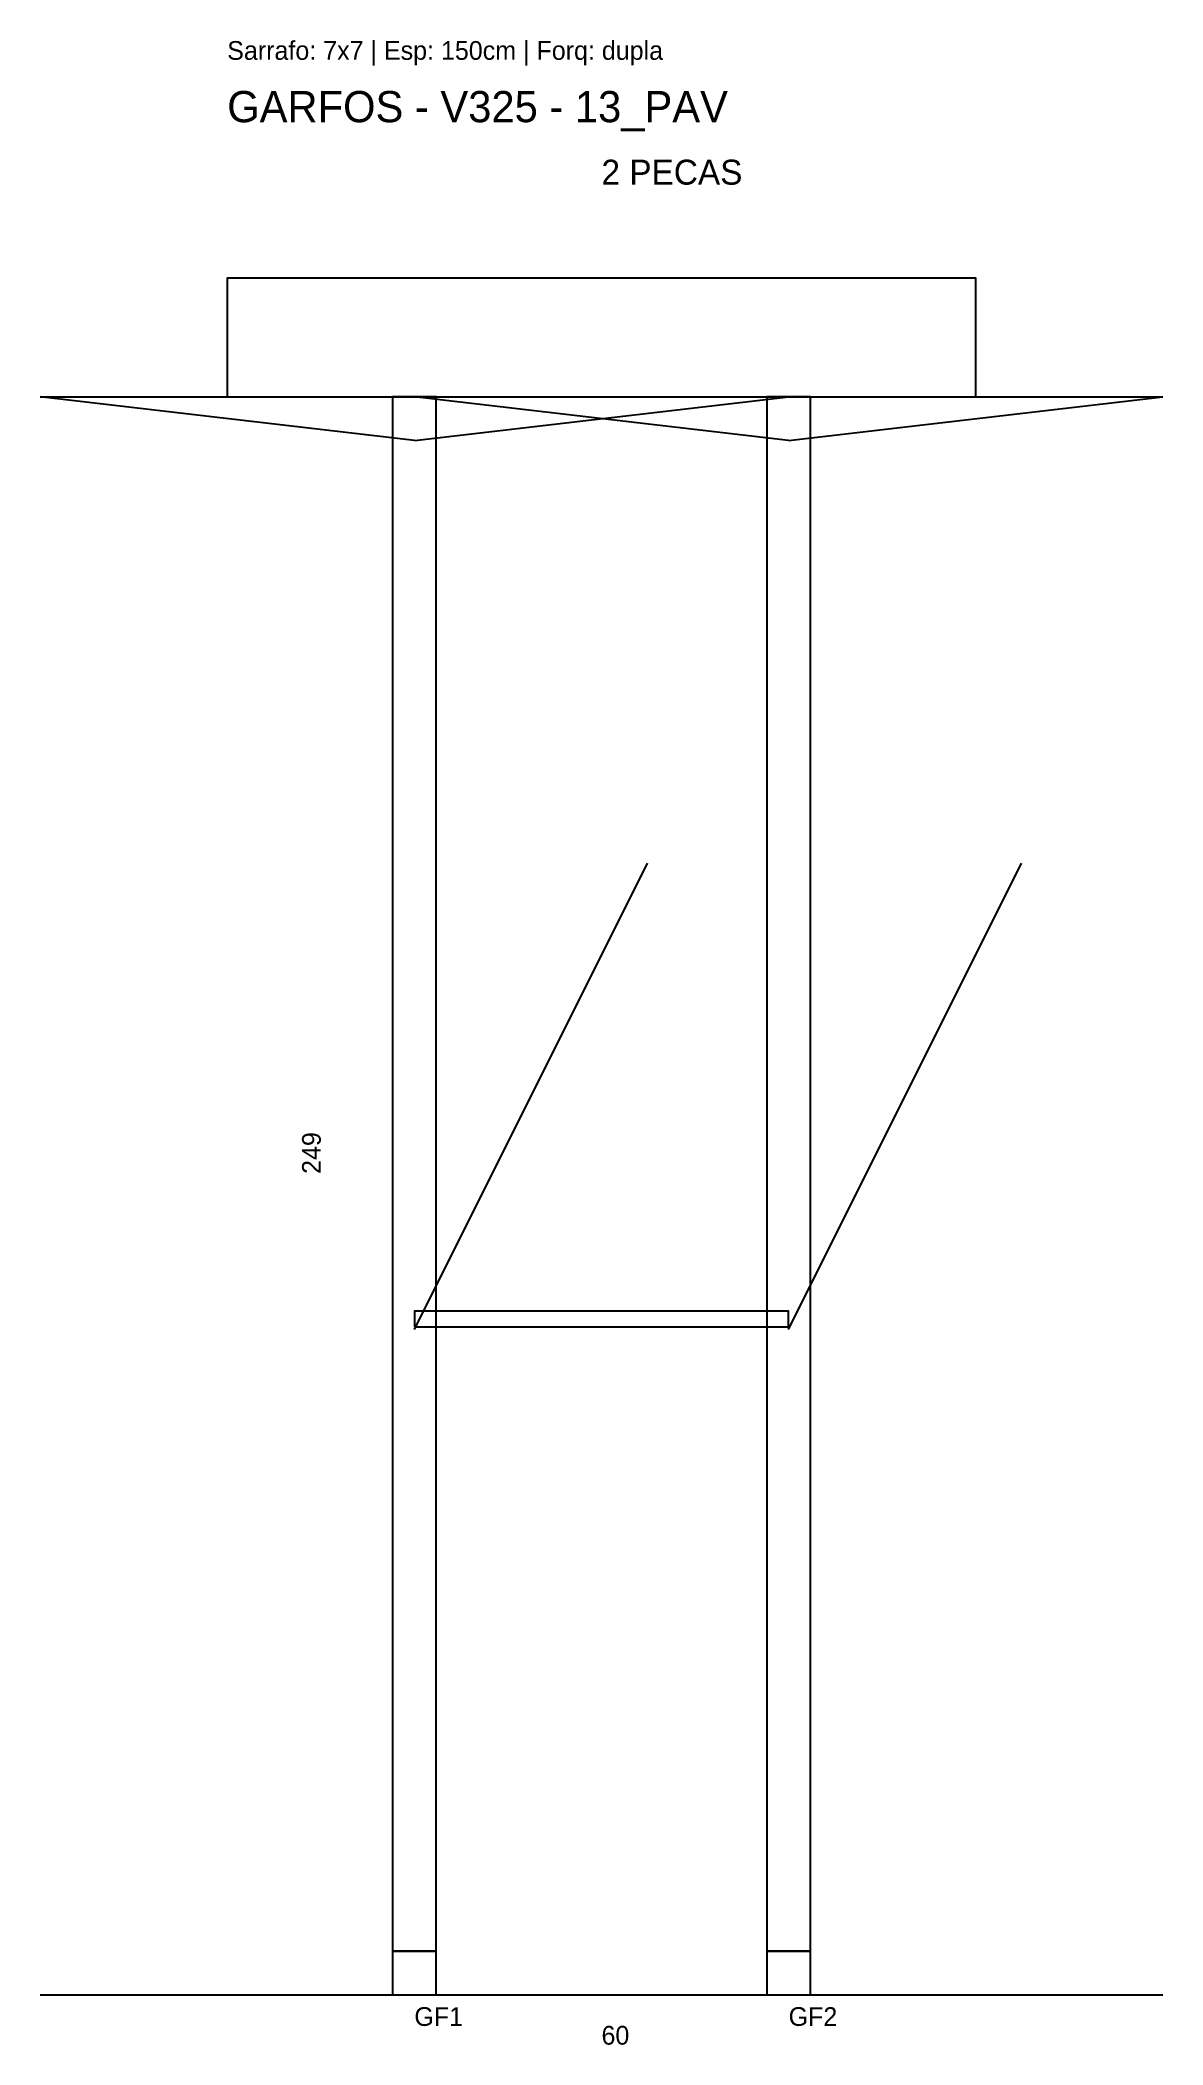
# Model space of a CAD drawing. Header units: metres. Extents: x -30 to 150, y -15 to 306.
import ezdxf

# ---------------------------------------------------------------- set-up
doc = ezdxf.new("R2010")
doc.units = ezdxf.units.M
for name, color, linetype in [('BARRA_ANCORAGEM', 6, 'Continuous'), ('COTA', 1, 'Continuous'), ('GARFOS', 5, 'Continuous'), ('NOMENCLATURA', 7, 'Continuous'), ('SARRAFOS', 3, 'Continuous'), ('TIRAS_REESCORAMENTO', 4, 'Continuous'), ('VIGAS_REF', 1, 'Continuous')]:
    doc.layers.add(name, color=color, linetype=linetype)

msp = doc.modelspace()

# ---------------------------------------------------------------- linework, layer by layer
at = {"layer": 'BARRA_ANCORAGEM'}
for p, q in [((30, 99.6), (67.35, 174.3)), ((90, 99.6), (127.35, 174.3))]:
    msp.add_line(p, q, dxfattribs=at)
at = {"layer": 'GARFOS'}
for p, q in [((30, 242), (-30, 249)), ((-30, 249), (90, 249)), ((30, 242), (90, 249)), ((90, 242), (30, 249)), ((30, 249), (150, 249)), ((90, 242), (150, 249))]:
    msp.add_line(p, q, dxfattribs=at)
at = {"layer": 'GARFOS', "linetype": 'CONTINUOUS'}
msp.add_line((-30, -7), (150, -7), dxfattribs=at)
at = {"layer": 'GARFOS'}
for points in [[(26.5, 0), (33.5, 0), (33.5, 249), (26.5, 249), (26.5, 0)], [(86.5, 0), (93.5, 0), (93.5, 249), (86.5, 249), (86.5, 0)]]:
    msp.add_lwpolyline(points, dxfattribs=at)
at = {"layer": 'SARRAFOS'}
for points in [[(26.5, -7), (33.5, -7), (33.5, 0), (26.5, 0), (26.5, -7)], [(86.5, -7), (93.5, -7), (93.5, 0), (86.5, 0), (86.5, -7)]]:
    msp.add_lwpolyline(points, dxfattribs=at)
at = {"layer": 'TIRAS_REESCORAMENTO'}
msp.add_lwpolyline([(30, 100), (90, 100), (90, 102.5), (30, 102.5), (30, 100)], dxfattribs=at)
at = {"layer": 'VIGAS_REF'}
msp.add_lwpolyline([(0, 249), (120, 249), (120, 268), (0, 268), (0, 249)], dxfattribs=at)

# ---------------------------------------------------------------- texts
at = {"layer": 'COTA'}
msp.add_text('249', height=3, rotation=90, dxfattribs=at).set_placement((15, 124.5))
msp.add_text('60', height=3, dxfattribs=at).set_placement((60, -15))
at = {"layer": 'NOMENCLATURA'}
for s, height, p in [('Sarrafo: 7x7 | Esp: 150cm | Forq: dupla', 3, (0, 303)), ('GARFOS - V325 - 13_PAV', 5, (0, 293)), ('2 PECAS', 4, (60, 283)), ('GF1', 3, (30, -12)), ('GF2', 3, (90, -12))]:
    msp.add_text(s, height=height, dxfattribs=at).set_placement(p)

doc.saveas('drawing.dxf')
